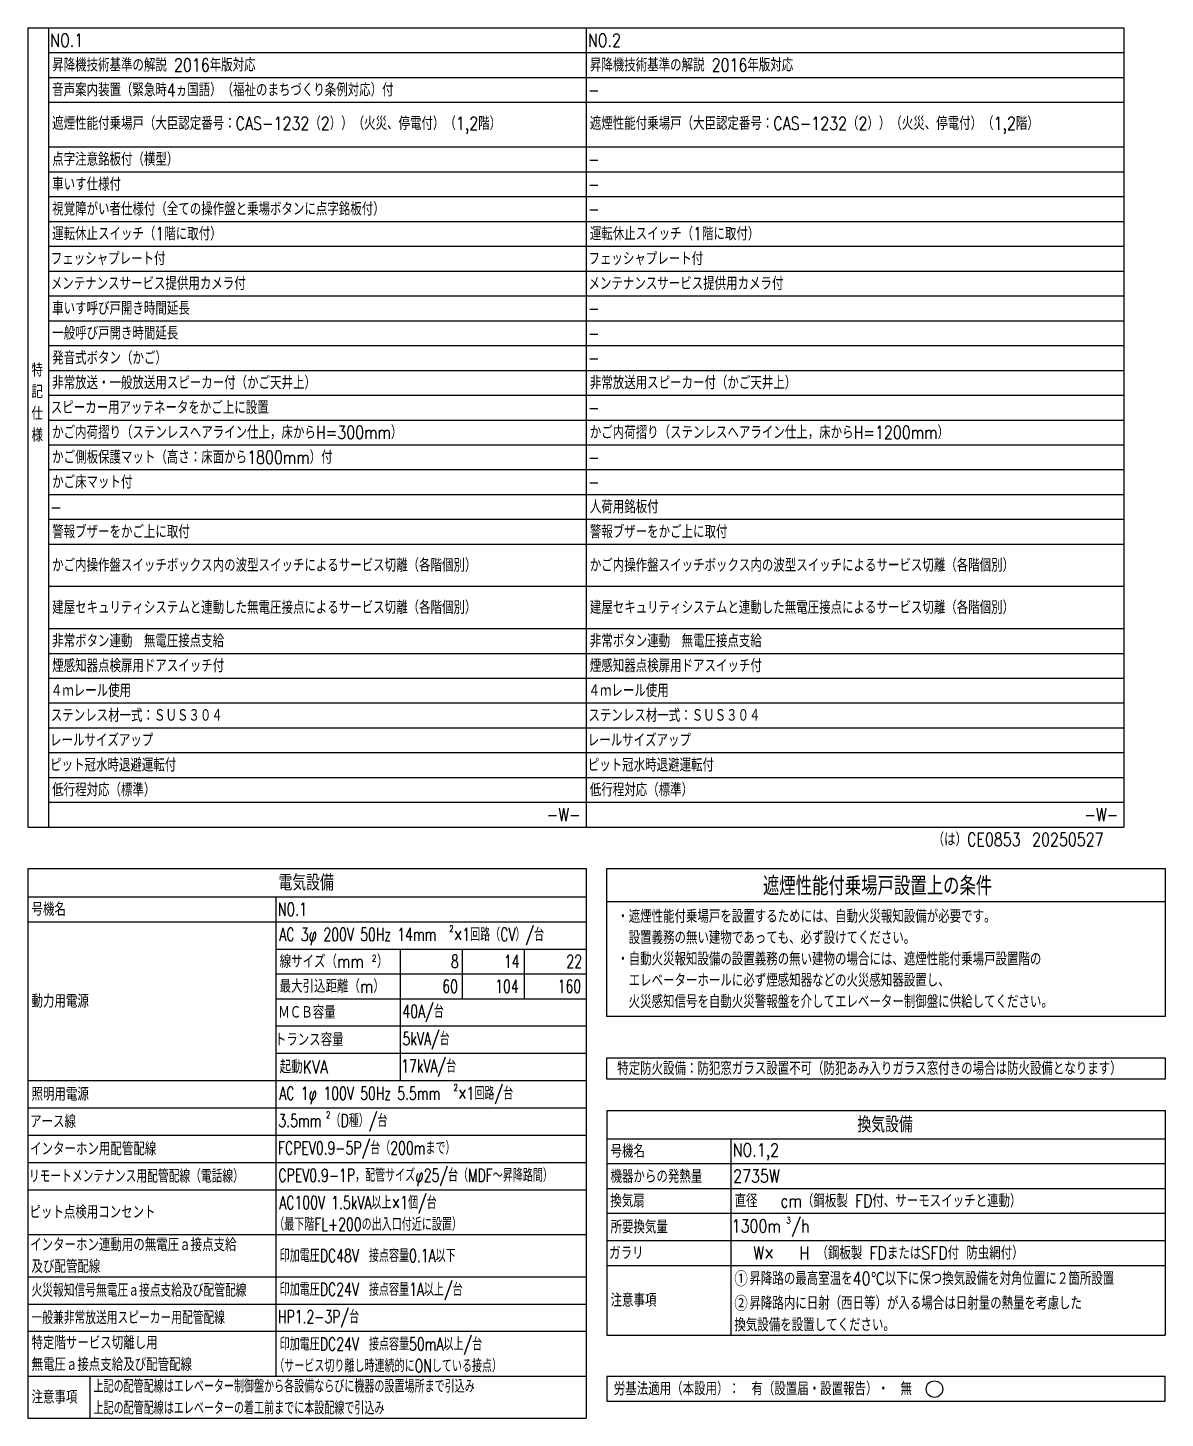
# Model space of a CAD drawing. Header units: millimetres. Extents: x 1770 to 79508, y 361 to 52020.
# Drawn here: x 6670 to 12170, y 4790 to 11512 of the extents above; entities that cross this region are included whole.
import ezdxf

# ---------------------------------------------------------------- set-up
doc = ezdxf.new("R2010")
doc.units = ezdxf.units.MM
doc.header["$LTSCALE"] = 0.2
for name, color, linetype in [('ZZ-DIM-COM1', 7, 'Continuous'), ('ZZ-LIST-COM', 4, 'Continuous'), ('ZZ-TEXT', 4, 'Continuous')]:
    doc.layers.add(name, color=color, linetype=linetype)
doc.styles.add('MITOFREE', font='romans.shx', dxfattribs={"width": 0.8, "bigfont": 'extfont.shx'})
doc.styles.add('MITOH', font='romans.shx', dxfattribs={"width": 0.8, "height": 3.15, "bigfont": 'extfont.shx'})
doc.styles.add('MITOH2', font='romans.shx', dxfattribs={"width": 0.8, "bigfont": 'extfont2.shx'})
doc.styles.add('MTXPL__', font='txt')

# ---------------------------------------------------------------- blocks, each defined once
blk = doc.blocks.new('*U188')
at = {"layer": 'ZZ-LIST-COM', "color": 4, "style": 'MITOH', "width": 0.8}
for s, p in [('特', (334.02, 487.7)), ('記', (334.02, 482.45)), ('仕', (334.02, 477.2)), ('様', (334.02, 471.95))]:
    blk.add_text(s, height=3.15, dxfattribs=at).set_placement(p)
blk = doc.blocks.new('*U189')
at = {"layer": 'ZZ-LIST-COM', "color": 4, "style": 'MITOH', "width": 0.8}
blk.add_text('NO.1', height=3.15, dxfattribs=at).set_placement((338.54, 567.42))
blk = doc.blocks.new('*U190')
at = {"layer": 'ZZ-LIST-COM', "color": 4, "style": 'MITOH', "width": 0.8}
blk.add_text('NO.2', height=3.15, dxfattribs=at).set_placement((468.54, 567.42))
blk = doc.blocks.new('*U191')
at = {"layer": 'ZZ-LIST-COM', "color": 4, "style": 'MITOH', "width": 0.8}
blk.add_text('昇降機技術基準の解説 2016年版対応', height=3.15, dxfattribs=at).set_placement((339.02, 561.43))
blk = doc.blocks.new('*U192')
at = {"layer": 'ZZ-LIST-COM', "color": 4, "style": 'MITOH', "width": 0.8}
blk.add_text('昇降機技術基準の解説 2016年版対応', height=3.15, dxfattribs=at).set_placement((469.02, 561.43))
blk = doc.blocks.new('*U193')
at = {"layer": 'ZZ-LIST-COM', "color": 4, "style": 'MITOH', "width": 0.8}
blk.add_text('音声案内装置（緊急時4ヵ国語）（福祉のまちづくり条例対応）付', height=3.15, dxfattribs=at).set_placement((339.02, 555.42))
blk = doc.blocks.new('*U194')
at = {"layer": 'ZZ-LIST-COM', "color": 4, "style": 'MITOH', "width": 0.8}
blk.add_text('遮煙性能付乗場戸（大臣認定番号：CAS-1232（2））（火災、停電付）（1,2階）', height=3.15, dxfattribs=at).set_placement((339.02, 547.33))
blk = doc.blocks.new('*U195')
at = {"layer": 'ZZ-LIST-COM', "color": 4, "style": 'MITOH', "width": 0.8}
blk.add_text('遮煙性能付乗場戸（大臣認定番号：CAS-1232（2））（火災、停電付）（1,2階）', height=3.15, dxfattribs=at).set_placement((469.02, 547.33))
blk = doc.blocks.new('*U196')
at = {"layer": 'ZZ-LIST-COM', "color": 4, "style": 'MITOH', "width": 0.8}
blk.add_text('点字注意銘板付（横型）', height=3.15, dxfattribs=at).set_placement((339.02, 538.63))
blk = doc.blocks.new('*U197')
at = {"layer": 'ZZ-LIST-COM', "color": 4, "style": 'MITOH', "width": 0.8}
blk.add_text('車いす仕様付', height=3.15, dxfattribs=at).set_placement((339.02, 532.62))
blk = doc.blocks.new('*U198')
at = {"layer": 'ZZ-LIST-COM', "color": 4, "style": 'MITOH', "width": 0.8}
blk.add_text('視覚障がい者仕様付（全ての操作盤と乗場ボタンに点字銘板付）', height=3.15, dxfattribs=at).set_placement((339.02, 526.63))
blk = doc.blocks.new('*U199')
at = {"layer": 'ZZ-LIST-COM', "color": 4, "style": 'MITOH', "width": 0.8}
blk.add_text('運転休止スイッチ（1階に取付）', height=3.15, dxfattribs=at).set_placement((339.02, 520.63))
blk = doc.blocks.new('*U200')
at = {"layer": 'ZZ-LIST-COM', "color": 4, "style": 'MITOH', "width": 0.8}
blk.add_text('運転休止スイッチ（1階に取付）', height=3.15, dxfattribs=at).set_placement((469.02, 520.63))
blk = doc.blocks.new('*U201')
at = {"layer": 'ZZ-LIST-COM', "color": 4, "style": 'MITOH', "width": 0.8}
blk.add_text('フェッシャプレート付', height=3.15, dxfattribs=at).set_placement((338.69, 514.63))
blk = doc.blocks.new('*U202')
at = {"layer": 'ZZ-LIST-COM', "color": 4, "style": 'MITOH', "width": 0.8}
blk.add_text('フェッシャプレート付', height=3.15, dxfattribs=at).set_placement((468.69, 514.63))
blk = doc.blocks.new('*U203')
at = {"layer": 'ZZ-LIST-COM', "color": 4, "style": 'MITOH', "width": 0.8}
blk.add_text('メンテナンスサービス提供用カメラ付', height=3.15, dxfattribs=at).set_placement((338.69, 508.62))
blk = doc.blocks.new('*U204')
at = {"layer": 'ZZ-LIST-COM', "color": 4, "style": 'MITOH', "width": 0.8}
blk.add_text('メンテナンスサービス提供用カメラ付', height=3.15, dxfattribs=at).set_placement((468.69, 508.62))
blk = doc.blocks.new('*U205')
at = {"layer": 'ZZ-LIST-COM', "color": 4, "style": 'MITOH', "width": 0.8}
blk.add_text('車いす呼び戸開き時間延長', height=3.15, dxfattribs=at).set_placement((339.02, 502.62))
blk = doc.blocks.new('*U206')
at = {"layer": 'ZZ-LIST-COM', "color": 4, "style": 'MITOH', "width": 0.8}
blk.add_text('一般呼び戸開き時間延長', height=3.15, dxfattribs=at).set_placement((339.02, 496.63))
blk = doc.blocks.new('*U207')
at = {"layer": 'ZZ-LIST-COM', "color": 4, "style": 'MITOH', "width": 0.8}
blk.add_text('発音式ボタン（かご）', height=3.15, dxfattribs=at).set_placement((339.02, 490.62))
blk = doc.blocks.new('*U208')
at = {"layer": 'ZZ-LIST-COM', "color": 4, "style": 'MITOH', "width": 0.8}
blk.add_text('非常放送・一般放送用スピーカー付（かご天井上）', height=3.15, dxfattribs=at).set_placement((339.02, 484.63))
blk = doc.blocks.new('*U209')
at = {"layer": 'ZZ-LIST-COM', "color": 4, "style": 'MITOH', "width": 0.8}
blk.add_text('非常放送用スピーカー付（かご天井上）', height=3.15, dxfattribs=at).set_placement((469.02, 484.63))
blk = doc.blocks.new('*U210')
at = {"layer": 'ZZ-LIST-COM', "color": 4, "style": 'MITOH', "width": 0.8}
blk.add_text('スピーカー用アッテネータをかご上に設置', height=3.15, dxfattribs=at).set_placement((338.69, 478.63))
blk = doc.blocks.new('*U211')
at = {"layer": 'ZZ-LIST-COM', "color": 4, "style": 'MITOH', "width": 0.8}
blk.add_text('かご内荷摺り（ステンレスヘアライン仕上，床からH=300mm）', height=3.15, dxfattribs=at).set_placement((339.02, 472.63))
blk = doc.blocks.new('*U212')
at = {"layer": 'ZZ-LIST-COM', "color": 4, "style": 'MITOH', "width": 0.8}
blk.add_text('かご内荷摺り（ステンレスヘアライン仕上，床からH=1200mm）', height=3.15, dxfattribs=at).set_placement((469.02, 472.63))
blk = doc.blocks.new('*U213')
at = {"layer": 'ZZ-LIST-COM', "color": 4, "style": 'MITOH', "width": 0.8}
blk.add_text('かご側板保護マット（高さ：床面から1800mm）付', height=3.15, dxfattribs=at).set_placement((339.02, 466.63))
blk = doc.blocks.new('*U214')
at = {"layer": 'ZZ-LIST-COM', "color": 4, "style": 'MITOH', "width": 0.8}
blk.add_text('かご床マット付', height=3.15, dxfattribs=at).set_placement((339.02, 460.63))
blk = doc.blocks.new('*U215')
at = {"layer": 'ZZ-LIST-COM', "color": 4, "style": 'MITOH', "width": 0.8}
blk.add_text('人荷用銘板付', height=3.15, dxfattribs=at).set_placement((469.02, 454.63))
blk = doc.blocks.new('*U216')
at = {"layer": 'ZZ-LIST-COM', "color": 4, "style": 'MITOH', "width": 0.8}
blk.add_text('警報ブザーをかご上に取付', height=3.15, dxfattribs=at).set_placement((339.02, 448.62))
blk = doc.blocks.new('*U217')
at = {"layer": 'ZZ-LIST-COM', "color": 4, "style": 'MITOH', "width": 0.8}
blk.add_text('警報ブザーをかご上に取付', height=3.15, dxfattribs=at).set_placement((469.02, 448.62))
blk = doc.blocks.new('*U218')
at = {"layer": 'ZZ-LIST-COM', "color": 4, "style": 'MITOH', "width": 0.8}
blk.add_text('かご内操作盤スイッチボックス内の波型スイッチによるサービス切離（各階個別）', height=3.15, dxfattribs=at).set_placement((339.02, 440.52))
blk = doc.blocks.new('*U219')
at = {"layer": 'ZZ-LIST-COM', "color": 4, "style": 'MITOH', "width": 0.8}
blk.add_text('かご内操作盤スイッチボックス内の波型スイッチによるサービス切離（各階個別）', height=3.15, dxfattribs=at).set_placement((469.02, 440.52))
blk = doc.blocks.new('*U220')
at = {"layer": 'ZZ-LIST-COM', "color": 4, "style": 'MITOH', "width": 0.8}
blk.add_text('建屋セキュリティシステムと連動した無電圧接点によるサービス切離（各階個別）', height=3.15, dxfattribs=at).set_placement((339.02, 430.32))
blk = doc.blocks.new('*U221')
at = {"layer": 'ZZ-LIST-COM', "color": 4, "style": 'MITOH', "width": 0.8}
blk.add_text('建屋セキュリティシステムと連動した無電圧接点によるサービス切離（各階個別）', height=3.15, dxfattribs=at).set_placement((469.02, 430.32))
blk = doc.blocks.new('*U222')
at = {"layer": 'ZZ-LIST-COM', "color": 4, "style": 'MITOH', "width": 0.8}
blk.add_text('非常ボタン連動\u3000無電圧接点支給', height=3.15, dxfattribs=at).set_placement((339.02, 422.23))
blk = doc.blocks.new('*U223')
at = {"layer": 'ZZ-LIST-COM', "color": 4, "style": 'MITOH', "width": 0.8}
blk.add_text('非常ボタン連動\u3000無電圧接点支給', height=3.15, dxfattribs=at).set_placement((469.02, 422.23))
blk = doc.blocks.new('*U224')
at = {"layer": 'ZZ-LIST-COM', "color": 4, "style": 'MITOH', "width": 0.8}
blk.add_text('煙感知器点検扉用ドアスイッチ付', height=3.15, dxfattribs=at).set_placement((339.02, 416.23))
blk = doc.blocks.new('*U225')
at = {"layer": 'ZZ-LIST-COM', "color": 4, "style": 'MITOH', "width": 0.8}
blk.add_text('煙感知器点検扉用ドアスイッチ付', height=3.15, dxfattribs=at).set_placement((469.02, 416.23))
blk = doc.blocks.new('*U226')
at = {"layer": 'ZZ-LIST-COM', "color": 4, "style": 'MITOH', "width": 0.8}
blk.add_text('４ｍレール使用', height=3.15, dxfattribs=at).set_placement((338.69, 410.23))
blk = doc.blocks.new('*U227')
at = {"layer": 'ZZ-LIST-COM', "color": 4, "style": 'MITOH', "width": 0.8}
blk.add_text('４ｍレール使用', height=3.15, dxfattribs=at).set_placement((468.69, 410.23))
blk = doc.blocks.new('*U228')
at = {"layer": 'ZZ-LIST-COM', "color": 4, "style": 'MITOH', "width": 0.8}
blk.add_text('ステンレス材一式：ＳＵＳ３０４', height=3.15, dxfattribs=at).set_placement((338.69, 404.23))
blk = doc.blocks.new('*U229')
at = {"layer": 'ZZ-LIST-COM', "color": 4, "style": 'MITOH', "width": 0.8}
blk.add_text('ステンレス材一式：ＳＵＳ３０４', height=3.15, dxfattribs=at).set_placement((468.69, 404.23))
blk = doc.blocks.new('*U230')
at = {"layer": 'ZZ-LIST-COM', "color": 4, "style": 'MITOH', "width": 0.8}
blk.add_text('レールサイズアップ', height=3.15, dxfattribs=at).set_placement((338.52, 398.23))
blk = doc.blocks.new('*U231')
at = {"layer": 'ZZ-LIST-COM', "color": 4, "style": 'MITOH', "width": 0.8}
blk.add_text('レールサイズアップ', height=3.15, dxfattribs=at).set_placement((468.52, 398.23))
blk = doc.blocks.new('*U232')
at = {"layer": 'ZZ-LIST-COM', "color": 4, "style": 'MITOH', "width": 0.8}
blk.add_text('-W-', height=3.15, dxfattribs=at).set_placement((458.58, 380.23))
blk = doc.blocks.new('*U233')
at = {"layer": 'ZZ-LIST-COM', "color": 4, "style": 'MITOH', "width": 0.8}
blk.add_text('-W-', height=3.15, dxfattribs=at).set_placement((588.58, 380.23))
blk = doc.blocks.new('*U413')
at = {"layer": 'ZZ-LIST-COM', "color": 4, "style": 'MITOH', "width": 0.8}
blk.add_text('電気設備', height=3.8, dxfattribs=at).set_placement((393.73, 363.47))
blk = doc.blocks.new('*U414')
at = {"layer": 'ZZ-LIST-COM', "color": 4, "style": 'MITOH', "width": 0.8}
blk.add_text('号機名', height=3.15, dxfattribs=at).set_placement((334.02, 357.36))
blk = doc.blocks.new('*U415')
at = {"layer": 'ZZ-LIST-COM', "color": 4, "style": 'MITOH', "width": 0.7}
blk.add_text('NO.1', height=3.15, dxfattribs=at).set_placement((393.6, 357.36))
blk = doc.blocks.new('*U416')
at = {"layer": 'ZZ-LIST-COM', "color": 4, "style": 'MITOH', "width": 0.8}
blk.add_text('動力用電源', height=3.15, dxfattribs=at).set_placement((334.02, 335.16))
blk = doc.blocks.new('*U417')
at = {"layer": 'ZZ-LIST-COM', "color": 4, "style": 'MITOH', "width": 0.7}
for s, height, p in [('AC 3φ 200V 50Hz 14mm', 3.15, (393.92, 351.28)), ('2', 1.57, (435.04, 353.46)), ('×1回路（CV）/台', 3.15, (436.09, 351.28))]:
    blk.add_text(s, height=height, dxfattribs=at).set_placement(p)
blk = doc.blocks.new('*U418')
at = {"layer": 'ZZ-LIST-COM', "color": 4, "style": 'MITOH', "width": 0.8}
for s, height, p in [('線サイズ（mm', 3.15, (394.02, 344.76)), ('2', 1.57, (416.34, 346.33)), ('）', 3.15, (417.54, 344.76))]:
    blk.add_text(s, height=height, dxfattribs=at).set_placement(p)
blk = doc.blocks.new('*U419')
at = {"layer": 'ZZ-LIST-COM', "color": 4, "style": 'MITOH', "width": 0.7}
blk.add_text('8', height=3.15, dxfattribs=at).set_placement((435.44, 344.76))
blk = doc.blocks.new('*U420')
at = {"layer": 'ZZ-LIST-COM', "color": 4, "style": 'MITOH', "width": 0.7}
blk.add_text('14', height=3.15, dxfattribs=at).set_placement((448.23, 344.76))
blk = doc.blocks.new('*U421')
at = {"layer": 'ZZ-LIST-COM', "color": 4, "style": 'MITOH', "width": 0.7}
blk.add_text('22', height=3.15, dxfattribs=at).set_placement((463.34, 344.76))
blk = doc.blocks.new('*U422')
at = {"layer": 'ZZ-LIST-COM', "color": 4, "style": 'MITOH', "width": 0.8}
blk.add_text('最大引込距離（m）', height=3.15, dxfattribs=at).set_placement((394.02, 338.76))
blk = doc.blocks.new('*U423')
at = {"layer": 'ZZ-LIST-COM', "color": 4, "style": 'MITOH', "width": 0.7}
blk.add_text('60', height=3.15, dxfattribs=at).set_placement((433.34, 338.76))
blk = doc.blocks.new('*U424')
at = {"layer": 'ZZ-LIST-COM', "color": 4, "style": 'MITOH', "width": 0.7}
blk.add_text('104', height=3.15, dxfattribs=at).set_placement((446.13, 338.76))
blk = doc.blocks.new('*U425')
at = {"layer": 'ZZ-LIST-COM', "color": 4, "style": 'MITOH', "width": 0.7}
blk.add_text('160', height=3.15, dxfattribs=at).set_placement((461.24, 338.76))
blk = doc.blocks.new('*U426')
at = {"layer": 'ZZ-LIST-COM', "color": 4, "style": 'MITOH', "width": 0.8}
blk.add_text('ＭＣＢ容量', height=3.15, dxfattribs=at).set_placement((393.69, 332.46))
blk = doc.blocks.new('*U427')
at = {"layer": 'ZZ-LIST-COM', "color": 4, "style": 'MITOH', "width": 0.7}
blk.add_text('40A/台', height=3.15, dxfattribs=at).set_placement((423.71, 332.68))
blk = doc.blocks.new('*U428')
at = {"layer": 'ZZ-LIST-COM', "color": 4, "style": 'MITOH', "width": 0.8}
blk.add_text('トランス容量', height=3.15, dxfattribs=at).set_placement((392.85, 325.86))
blk = doc.blocks.new('*U429')
at = {"layer": 'ZZ-LIST-COM', "color": 4, "style": 'MITOH', "width": 0.7}
blk.add_text('5kVA/台', height=3.15, dxfattribs=at).set_placement((423.71, 326.08))
blk = doc.blocks.new('*U430')
at = {"layer": 'ZZ-LIST-COM', "color": 4, "style": 'MITOH', "width": 0.8}
blk.add_text('起動KVA', height=3.15, dxfattribs=at).set_placement((394.02, 319.26))
blk = doc.blocks.new('*U431')
at = {"layer": 'ZZ-LIST-COM', "color": 4, "style": 'MITOH', "width": 0.7}
blk.add_text('17kVA/台', height=3.15, dxfattribs=at).set_placement((423.39, 319.48))
blk = doc.blocks.new('*U432')
at = {"layer": 'ZZ-LIST-COM', "color": 4, "style": 'MITOH', "width": 0.8}
blk.add_text('照明用電源', height=3.15, dxfattribs=at).set_placement((334.02, 312.66))
blk = doc.blocks.new('*U433')
at = {"layer": 'ZZ-LIST-COM', "color": 4, "style": 'MITOH', "width": 0.7}
for s, height, p in [('AC 1φ 100V 50Hz 5.5mm', 3.15, (393.92, 312.88)), ('2', 1.57, (436.09, 315.06)), ('×1回路/台', 3.15, (437.14, 312.88))]:
    blk.add_text(s, height=height, dxfattribs=at).set_placement(p)
blk = doc.blocks.new('*U434')
at = {"layer": 'ZZ-LIST-COM', "color": 4, "style": 'MITOH', "width": 0.8}
blk.add_text('アース線', height=3.15, dxfattribs=at).set_placement((333.69, 306.06))
blk = doc.blocks.new('*U435')
at = {"layer": 'ZZ-LIST-COM', "color": 4, "style": 'MITOH', "width": 0.7}
for s, height, p in [('3.5mm', 3.15, (393.71, 306.28)), ('2', 1.57, (405.26, 308.46)), ('（D種）/台', 3.15, (406.31, 306.28))]:
    blk.add_text(s, height=height, dxfattribs=at).set_placement(p)
blk = doc.blocks.new('*U436')
at = {"layer": 'ZZ-LIST-COM', "color": 4, "style": 'MITOH', "width": 0.8}
blk.add_text('インターホン用配管配線', height=3.15, dxfattribs=at).set_placement((333.69, 299.46))
blk = doc.blocks.new('*U437')
at = {"layer": 'ZZ-LIST-COM', "color": 4, "style": 'MITOH', "width": 0.7}
blk.add_text('FCPEV0.9-5P/台（200mまで）', height=3.15, dxfattribs=at).set_placement((393.6, 299.68))
blk = doc.blocks.new('*U438')
at = {"layer": 'ZZ-LIST-COM', "color": 4, "style": 'MITOH', "width": 0.75}
blk.add_text('リモートメンテナンス用配管配線（電話線）', height=3.15, dxfattribs=at).set_placement((333.39, 292.86))
blk = doc.blocks.new('*U439')
at = {"layer": 'ZZ-LIST-COM', "color": 4, "style": 'MITOH', "width": 0.7}
blk.add_text('CPEV0.9-1P，配管サイズφ25/台（MDF～昇降路間）', height=3.15, dxfattribs=at).set_placement((393.71, 293.08))
blk = doc.blocks.new('*U440')
at = {"layer": 'ZZ-LIST-COM', "color": 4, "style": 'MITOH', "width": 0.8}
blk.add_text('ピット点検用コンセント', height=3.15, dxfattribs=at).set_placement((333.52, 284.16))
blk = doc.blocks.new('*U441')
at = {"layer": 'ZZ-LIST-COM', "color": 4, "style": 'MITOH', "width": 0.7}
for s, p in [('AC100V 1.5kVA以上×1個/台', (393.92, 286.48)), ('（最下階FL+200の出入口付近に設置）', (392.7, 281.23))]:
    blk.add_text(s, height=3.15, dxfattribs=at).set_placement(p)
blk = doc.blocks.new('*U442')
at = {"layer": 'ZZ-LIST-COM', "color": 4, "style": 'MITOH', "width": 0.8}
for s, p in [('インターホン連動用の無電圧ａ接点支給', (333.69, 276.28)), ('及び配管配線', (334.02, 271.03))]:
    blk.add_text(s, height=3.15, dxfattribs=at).set_placement(p)
blk = doc.blocks.new('*U443')
at = {"layer": 'ZZ-LIST-COM', "color": 4, "style": 'MITOH', "width": 0.7}
blk.add_text('印加電圧DC48V\u3000接点容量0.1A以下', height=3.15, dxfattribs=at).set_placement((394.02, 273.66))
blk = doc.blocks.new('*U444')
at = {"layer": 'ZZ-LIST-COM', "color": 4, "style": 'MITOH', "width": 0.75}
blk.add_text('火災報知信号無電圧ａ接点支給及び配管配線', height=3.15, dxfattribs=at).set_placement((334.02, 265.26))
blk = doc.blocks.new('*U445')
at = {"layer": 'ZZ-LIST-COM', "color": 4, "style": 'MITOH', "width": 0.7}
blk.add_text('印加電圧DC24V\u3000接点容量1A以上/台', height=3.15, dxfattribs=at).set_placement((394.02, 265.48))
blk = doc.blocks.new('*U446')
at = {"layer": 'ZZ-LIST-COM', "color": 4, "style": 'MITOH', "width": 0.75}
blk.add_text('一般兼非常放送用スピーカー用配管配線', height=3.15, dxfattribs=at).set_placement((334.02, 258.66))
blk = doc.blocks.new('*U447')
at = {"layer": 'ZZ-LIST-COM', "color": 4, "style": 'MITOH', "width": 0.7}
blk.add_text('HP1.2-3P/台', height=3.15, dxfattribs=at).set_placement((393.6, 258.88))
blk = doc.blocks.new('*U448')
at = {"layer": 'ZZ-LIST-COM', "color": 4, "style": 'MITOH', "width": 0.8}
for s, p in [('特定階サービス切離し用', (334.02, 252.58)), ('無電圧ａ接点支給及び配管配線', (334.02, 247.33))]:
    blk.add_text(s, height=3.15, dxfattribs=at).set_placement(p)
blk = doc.blocks.new('*U449')
at = {"layer": 'ZZ-LIST-COM', "color": 4, "style": 'MITOH', "width": 0.7}
for s, p in [('印加電圧DC24V\u3000接点容量50mA以上/台', (394.02, 252.28)), ('（サービス切り離し時連続的にONしている接点）', (392.7, 247.03))]:
    blk.add_text(s, height=3.15, dxfattribs=at).set_placement(p)
blk = doc.blocks.new('*U450')
at = {"layer": 'ZZ-LIST-COM', "color": 4, "style": 'MITOH', "width": 0.8}
blk.add_text('注意事項', height=3.15, dxfattribs=at).set_placement((334.02, 239.46))
blk = doc.blocks.new('*U451')
at = {"layer": 'ZZ-LIST-COM', "color": 4, "style": 'MITOH', "width": 0.7}
for s, p in [('上記の配管配線はエレベーター制御盤から各設備ならびに機器の設置場所まで引込み', (349.02, 242.08)), ('上記の配管配線はエレベーターの着工前までに本設配線で引込み', (349.02, 236.83))]:
    blk.add_text(s, height=3.15, dxfattribs=at).set_placement(p)
blk = doc.blocks.new('*U491')
at = {"layer": 'ZZ-LIST-COM', "color": 4, "style": 'MITOH', "width": 0.8}
blk.add_text('換気設備', height=3.8, dxfattribs=at).set_placement((533.7, 305))
blk = doc.blocks.new('*U492')
at = {"layer": 'ZZ-LIST-COM', "color": 4, "style": 'MITOH', "width": 0.8}
blk.add_text('号機名', height=3.15, dxfattribs=at).set_placement((474.02, 298.89))
blk = doc.blocks.new('*U493')
at = {"layer": 'ZZ-LIST-COM', "color": 4, "style": 'MITOH', "width": 0.8}
blk.add_text('NO.1,2', height=3.15, dxfattribs=at).set_placement((503.54, 299.19))
blk = doc.blocks.new('*U494')
at = {"layer": 'ZZ-LIST-COM', "color": 4, "style": 'MITOH', "width": 0.8}
blk.add_text('機器からの発熱量', height=3.15, dxfattribs=at).set_placement((474.02, 292.79))
blk = doc.blocks.new('*U495')
at = {"layer": 'ZZ-LIST-COM', "color": 4, "style": 'MITOH', "width": 0.8}
blk.add_text('2735W', height=3.15, dxfattribs=at).set_placement((503.66, 292.89))
blk = doc.blocks.new('*U496')
at = {"layer": 'ZZ-LIST-COM', "color": 4, "style": 'MITOH', "width": 0.8}
blk.add_text('換気扇', height=3.15, dxfattribs=at).set_placement((473.96, 286.89))
blk = doc.blocks.new('*U497')
at = {"layer": 'ZZ-LIST-COM', "color": 4, "style": 'MITOH', "width": 0.8}
blk.add_text('直径\u3000\u3000cm（鋼板製 FD付、サーモスイッチと連動）', height=3.15, dxfattribs=at).set_placement((504.02, 286.89))
blk = doc.blocks.new('*U498')
at = {"layer": 'ZZ-LIST-COM', "color": 4, "style": 'MITOH', "width": 0.8}
blk.add_text('所要換気量', height=3.15, dxfattribs=at).set_placement((474.02, 280.59))
blk = doc.blocks.new('*U499')
at = {"layer": 'ZZ-LIST-COM', "color": 4, "style": 'MITOH', "width": 0.8}
for s, height, p in [('1300m', 3.15, (503.3, 280.82)), ('3', 1.57, (516.5, 282.99)), ('/h', 3.15, (517.7, 280.82))]:
    blk.add_text(s, height=height, dxfattribs=at).set_placement(p)
blk = doc.blocks.new('*U500')
at = {"layer": 'ZZ-LIST-COM', "color": 4, "style": 'MITOH', "width": 0.8}
blk.add_text('ガラリ', height=3.15, dxfattribs=at).set_placement((473.69, 274.29))
blk = doc.blocks.new('*U501')
at = {"layer": 'ZZ-LIST-COM', "color": 4, "style": 'MITOH', "width": 0.8}
blk.add_text('\u3000 W×   H （鋼板製 FDまたはSFD付 防虫網付）', height=3.15, dxfattribs=at).set_placement((504.02, 274.29))
blk = doc.blocks.new('*U502')
at = {"layer": 'ZZ-LIST-COM', "color": 4, "style": 'MITOH', "width": 0.8}
blk.add_text('注意事項', height=3.15, dxfattribs=at).set_placement((474.02, 262.87))
blk = doc.blocks.new('*U503')
at = {"layer": 'ZZ-LIST-COM', "color": 4, "width": 0.8}
for s, style, p in [('①', 'MTXPL__', (503.94, 268.12)), ('昇降路の最高室温を40℃以下に保つ換気設備を対角位置に２箇所設置', 'MITOH', (507.6, 268.12)), ('②', 'MTXPL__', (503.94, 262.17)), ('昇降路内に日射（西日等）が入る場合は日射量の熱量を考慮した', 'MITOH', (507.6, 262.17)), ('換気設備を設置してください。', 'MITOH', (503.96, 256.92))]:
    blk.add_text(s, height=3.15, dxfattribs=dict(at, style=style)).set_placement(p)
blk = doc.blocks.new('*U504')
at = {"layer": 'ZZ-LIST-COM', "color": 4, "style": 'MITOH', "width": 0.8}
blk.add_text('ピット冠水時退避運転付', height=3.15, dxfattribs=at).set_placement((338.52, 392.23))
blk = doc.blocks.new('*U505')
at = {"layer": 'ZZ-LIST-COM', "color": 4, "style": 'MITOH', "width": 0.8}
blk.add_text('ピット冠水時退避運転付', height=3.15, dxfattribs=at).set_placement((468.52, 392.23))
blk = doc.blocks.new('*U506')
at = {"layer": 'ZZ-LIST-COM', "color": 4, "style": 'MITOH', "width": 0.8}
blk.add_text('-', height=3.15, dxfattribs=at).set_placement((338.54, 454.63))
blk = doc.blocks.new('*U507')
at = {"layer": 'ZZ-LIST-COM', "color": 4, "style": 'MITOH', "width": 0.8}
blk.add_text('-', height=3.15, dxfattribs=at).set_placement((468.54, 538.63))
blk = doc.blocks.new('*U508')
at = {"layer": 'ZZ-LIST-COM', "color": 4, "style": 'MITOH', "width": 0.8}
blk.add_text('-', height=3.15, dxfattribs=at).set_placement((468.54, 532.62))
blk = doc.blocks.new('*U509')
at = {"layer": 'ZZ-LIST-COM', "color": 4, "style": 'MITOH', "width": 0.8}
blk.add_text('-', height=3.15, dxfattribs=at).set_placement((468.54, 526.63))
blk = doc.blocks.new('*U510')
at = {"layer": 'ZZ-LIST-COM', "color": 4, "style": 'MITOH', "width": 0.8}
blk.add_text('-', height=3.15, dxfattribs=at).set_placement((468.54, 502.62))
blk = doc.blocks.new('*U511')
at = {"layer": 'ZZ-LIST-COM', "color": 4, "style": 'MITOH', "width": 0.8}
blk.add_text('-', height=3.15, dxfattribs=at).set_placement((468.54, 496.62))
blk = doc.blocks.new('*U512')
at = {"layer": 'ZZ-LIST-COM', "color": 4, "style": 'MITOH', "width": 0.8}
blk.add_text('-', height=3.15, dxfattribs=at).set_placement((468.54, 490.62))
blk = doc.blocks.new('*U513')
at = {"layer": 'ZZ-LIST-COM', "color": 4, "style": 'MITOH', "width": 0.8}
blk.add_text('-', height=3.15, dxfattribs=at).set_placement((468.54, 555.42))
blk = doc.blocks.new('*U514')
at = {"layer": 'ZZ-LIST-COM', "color": 4, "style": 'MITOH', "width": 0.8}
blk.add_text('-', height=3.15, dxfattribs=at).set_placement((468.54, 478.62))
blk = doc.blocks.new('*U515')
at = {"layer": 'ZZ-LIST-COM', "color": 4, "style": 'MITOH', "width": 0.8}
blk.add_text('-', height=3.15, dxfattribs=at).set_placement((468.54, 466.62))
blk = doc.blocks.new('*U516')
at = {"layer": 'ZZ-LIST-COM', "color": 4, "style": 'MITOH', "width": 0.8}
blk.add_text('-', height=3.15, dxfattribs=at).set_placement((468.54, 460.63))
blk = doc.blocks.new('*U517')
at = {"layer": 'ZZ-LIST-COM', "color": 4, "style": 'MITOH', "width": 0.8}
blk.add_text('（は）CE0853\u300020250527', height=3.15, dxfattribs=at).set_placement((551.89, 374.23))
blk = doc.blocks.new('*U520')
at = {"layer": 'ZZ-TEXT', "style": 'MITOFREE', "width": 0.8}
blk.add_text('遮煙性能付乗場戸設置上の条件', height=4.5, dxfattribs=at).set_placement((510.86, 362.3))
blk = doc.blocks.new('*U523')
at = {"layer": 'ZZ-LIST-COM', "color": 4, "style": 'MITOH', "width": 0.8}
blk.add_text('低行程対応（標準）', height=3.15, dxfattribs=at).set_placement((339.02, 386.23))
blk = doc.blocks.new('*U524')
at = {"layer": 'ZZ-LIST-COM', "color": 4, "style": 'MITOH', "width": 0.8}
blk.add_text('低行程対応（標準）', height=3.15, dxfattribs=at).set_placement((469.02, 386.23))

msp = doc.modelspace()

# ---------------------------------------------------------------- linework, layer by layer
at = {"layer": 'ZZ-LIST-COM', "color": 3}
for p, q in [((6670.2, 11511.7), (11970.2, 11511.7)), ((6670.2, 11511.7), (6670.2, 7647.7)), ((11970.2, 11511.7), (11970.2, 7647.7)), ((6670.2, 7647.7), (11970.2, 7647.7)), ((6670.2, 7447.7), (9370.2, 7447.7)), ((6670.2, 7447.7), (6670.2, 4790.3)), ((9370.2, 7447.7), (9370.2, 4790.3)), ((9470.2, 6278.4), (12170.2, 6278.4)), ((9470.2, 6278.4), (9470.2, 5192.1)), ((12170.2, 6278.4), (12170.2, 5192.1)), ((9470.2, 5192.1), (12170.2, 5192.1)), ((9470.2, 4992.1), (9470.2, 4872.1)), ((12170.2, 4992.1), (9470.2, 4992.1)), ((12170.2, 4872.1), (12170.2, 4992.1)), ((9470.2, 4872.1), (12170.2, 4872.1)), ((6670.2, 4790.3), (9370.2, 4790.3))]:
    msp.add_line(p, q, dxfattribs=at)
at = {"layer": 'ZZ-LIST-COM', "color": 4}
for p, q in [((6770.2, 11511.7), (6770.2, 7647.7)), ((9370.2, 11511.7), (9370.2, 7647.7)), ((6770.2, 11391.7), (11970.2, 11391.7)), ((6770.2, 11271.7), (11970.2, 11271.7)), ((6770.2, 11151.7), (11970.2, 11151.7)), ((6770.2, 10935.7), (11970.2, 10935.7)), ((6770.2, 10815.7), (11970.2, 10815.7)), ((6770.2, 10695.7), (11970.2, 10695.7)), ((6770.2, 10575.7), (11970.2, 10575.7)), ((6770.2, 10455.7), (11970.2, 10455.7)), ((6770.2, 10335.7), (11970.2, 10335.7)), ((6770.2, 10215.7), (11970.2, 10215.7)), ((6770.2, 10095.7), (11970.2, 10095.7)), ((6770.2, 9975.7), (11970.2, 9975.7)), ((6770.2, 9855.7), (11970.2, 9855.7)), ((6770.2, 9735.7), (11970.2, 9735.7)), ((6770.2, 9615.7), (11970.2, 9615.7)), ((6770.2, 9495.7), (11970.2, 9495.7)), ((6770.2, 9375.7), (11970.2, 9375.7)), ((6770.2, 9255.7), (11970.2, 9255.7)), ((6770.2, 9135.7), (11970.2, 9135.7)), ((6770.2, 9015.7), (11970.2, 9015.7)), ((6770.2, 8811.7), (11970.2, 8811.7)), ((6770.2, 8607.7), (11970.2, 8607.7)), ((6770.2, 8487.7), (11970.2, 8487.7)), ((6770.2, 8367.7), (11970.2, 8367.7)), ((6770.2, 8247.7), (11970.2, 8247.7)), ((6770.2, 8127.7), (11970.2, 8127.7)), ((6770.2, 8007.7), (11970.2, 8007.7)), ((6770.2, 7887.7), (11970.2, 7887.7)), ((6770.2, 7767.7), (11970.2, 7767.7)), ((6670.2, 7310.3), (9370.2, 7310.3)), ((7870.2, 7310.3), (7870.2, 4994.3)), ((6670.2, 7190.3), (9370.2, 7190.3)), ((7870.2, 7058.3), (9370.2, 7058.3)), ((8470.2, 7058.3), (8470.2, 6422.3)), ((8770.2, 7058.3), (8770.2, 6818.3)), ((9070.2, 7058.3), (9070.2, 6818.3)), ((7870.2, 6938.3), (9370.2, 6938.3)), ((7870.2, 6818.3), (9370.2, 6818.3)), ((7870.2, 6686.3), (9370.2, 6686.3)), ((7870.2, 6554.3), (9370.2, 6554.3)), ((6670.2, 6422.3), (9370.2, 6422.3)), ((6670.2, 6290.3), (9370.2, 6290.3)), ((6670.2, 6158.3), (9370.2, 6158.3)), ((9470.2, 6141), (12170.2, 6141)), ((10070.2, 6141), (10070.2, 5192.1)), ((6670.2, 6026.3), (9370.2, 6026.3)), ((9470.2, 6021), (12170.2, 6021)), ((6670.2, 5894.3), (9370.2, 5894.3)), ((9470.2, 5901), (12170.2, 5901)), ((9470.2, 5781), (12170.2, 5781)), ((6670.2, 5678.3), (9370.2, 5678.3)), ((9470.2, 5649), (12170.2, 5649)), ((9470.2, 5529), (12170.2, 5529)), ((6670.2, 5474.3), (9370.2, 5474.3)), ((6670.2, 5342.3), (9370.2, 5342.3)), ((6670.2, 5210.3), (9370.2, 5210.3)), ((6670.2, 4994.3), (9370.2, 4994.3)), ((6970.2, 4994.3), (6970.2, 4790.3))]:
    msp.add_line(p, q, dxfattribs=at)
at = {"layer": 'ZZ-LIST-COM'}
msp.add_circle((11054.5, 4930.8), 40, dxfattribs=at)
at = {"layer": 'ZZ-TEXT', "linetype": 'Continuous'}
msp.add_line((9470.2, 7287.7), (12170.2, 7287.7), dxfattribs=at)
at = {"layer": 'ZZ-TEXT', "color": 3, "linetype": 'Continuous'}
for points in [[(9470.2, 7447.7), (12170.2, 7447.7), (12170.2, 6732.7), (9470.2, 6732.7)], [(9470.2, 6532.7), (12170.2, 6532.7), (12170.2, 6429.7), (9470.2, 6429.7)]]:
    msp.add_lwpolyline(points, close=True, dxfattribs=at)

# ---------------------------------------------------------------- block references
at = {"layer": 'ZZ-DIM-COM1', "xscale": 20, "yscale": 20, "zscale": 20}
for name in ['*U189', '*U190', '*U191', '*U192', '*U193', '*U513', '*U194', '*U195', '*U196', '*U507', '*U197', '*U508', '*U198', '*U509', '*U199', '*U200', '*U201', '*U202', '*U203', '*U204', '*U205', '*U510', '*U206', '*U511', '*U207', '*U188', '*U512', '*U208', '*U209', '*U210', '*U514', '*U211', '*U212', '*U213', '*U515', '*U214', '*U516', '*U215', '*U506', '*U216', '*U217', '*U218', '*U219', '*U220', '*U221', '*U222', '*U223', '*U224', '*U225', '*U226', '*U227', '*U228', '*U229', '*U230', '*U231', '*U504', '*U505', '*U523', '*U524', '*U232', '*U233', '*U517', '*U413', '*U520', '*U414', '*U415', '*U417', '*U418', '*U419', '*U420', '*U421', '*U422', '*U423', '*U424', '*U425', '*U416', '*U426', '*U427', '*U428', '*U429', '*U430', '*U431', '*U432', '*U433', '*U434', '*U435', '*U491', '*U436', '*U437', '*U492', '*U493', '*U438', '*U439', '*U494', '*U495', '*U441', '*U496', '*U497', '*U440', '*U498', '*U499', '*U442', '*U443', '*U500', '*U501', '*U444', '*U445', '*U503', '*U502', '*U446', '*U447', '*U448', '*U449', '*U451', '*U450']:
    msp.add_blockref(name, (7.7, 71.7), dxfattribs=at)

# ---------------------------------------------------------------- texts
at = {"layer": 'ZZ-LIST-COM', "style": 'MITOH2', "width": 0.8}
msp.add_text('労基法適用（本設用）：\u3000有（設置届・設置報告）・\u3000無', height=63, dxfattribs=at).set_placement((9503.9, 4901.2))
at = {"layer": 'ZZ-TEXT', "style": 'MITOFREE', "width": 0.8}
for s, p in [('・遮煙性能付乗場戸を設置するためには、自動火災報知設備が必要です。', (9520.2, 7184.7)), ('\u3000設置義務の無い建物であっても、必ず設けてください。', (9520.2, 7081.7)), ('・自動火災報知設備の設置義務の無い建物の場合には、遮煙性能付乗場戸設置階の', (9520.2, 6978.7)), ('\u3000エレベーターホールに必ず煙感知器などの火災感知器設置し、', (9520.2, 6875.7)), ('\u3000火災感知信号を自動火災警報盤を介してエレベーター制御盤に供給してください。', (9520.2, 6772.7)), ('特定防火設備：防犯窓ガラス設置不可（防犯あみ入りガラス窓付きの場合は防火設備となります）', (9520.2, 6449.7))]:
    msp.add_text(s, height=63, dxfattribs=at).set_placement(p)

doc.saveas('drawing.dxf')
